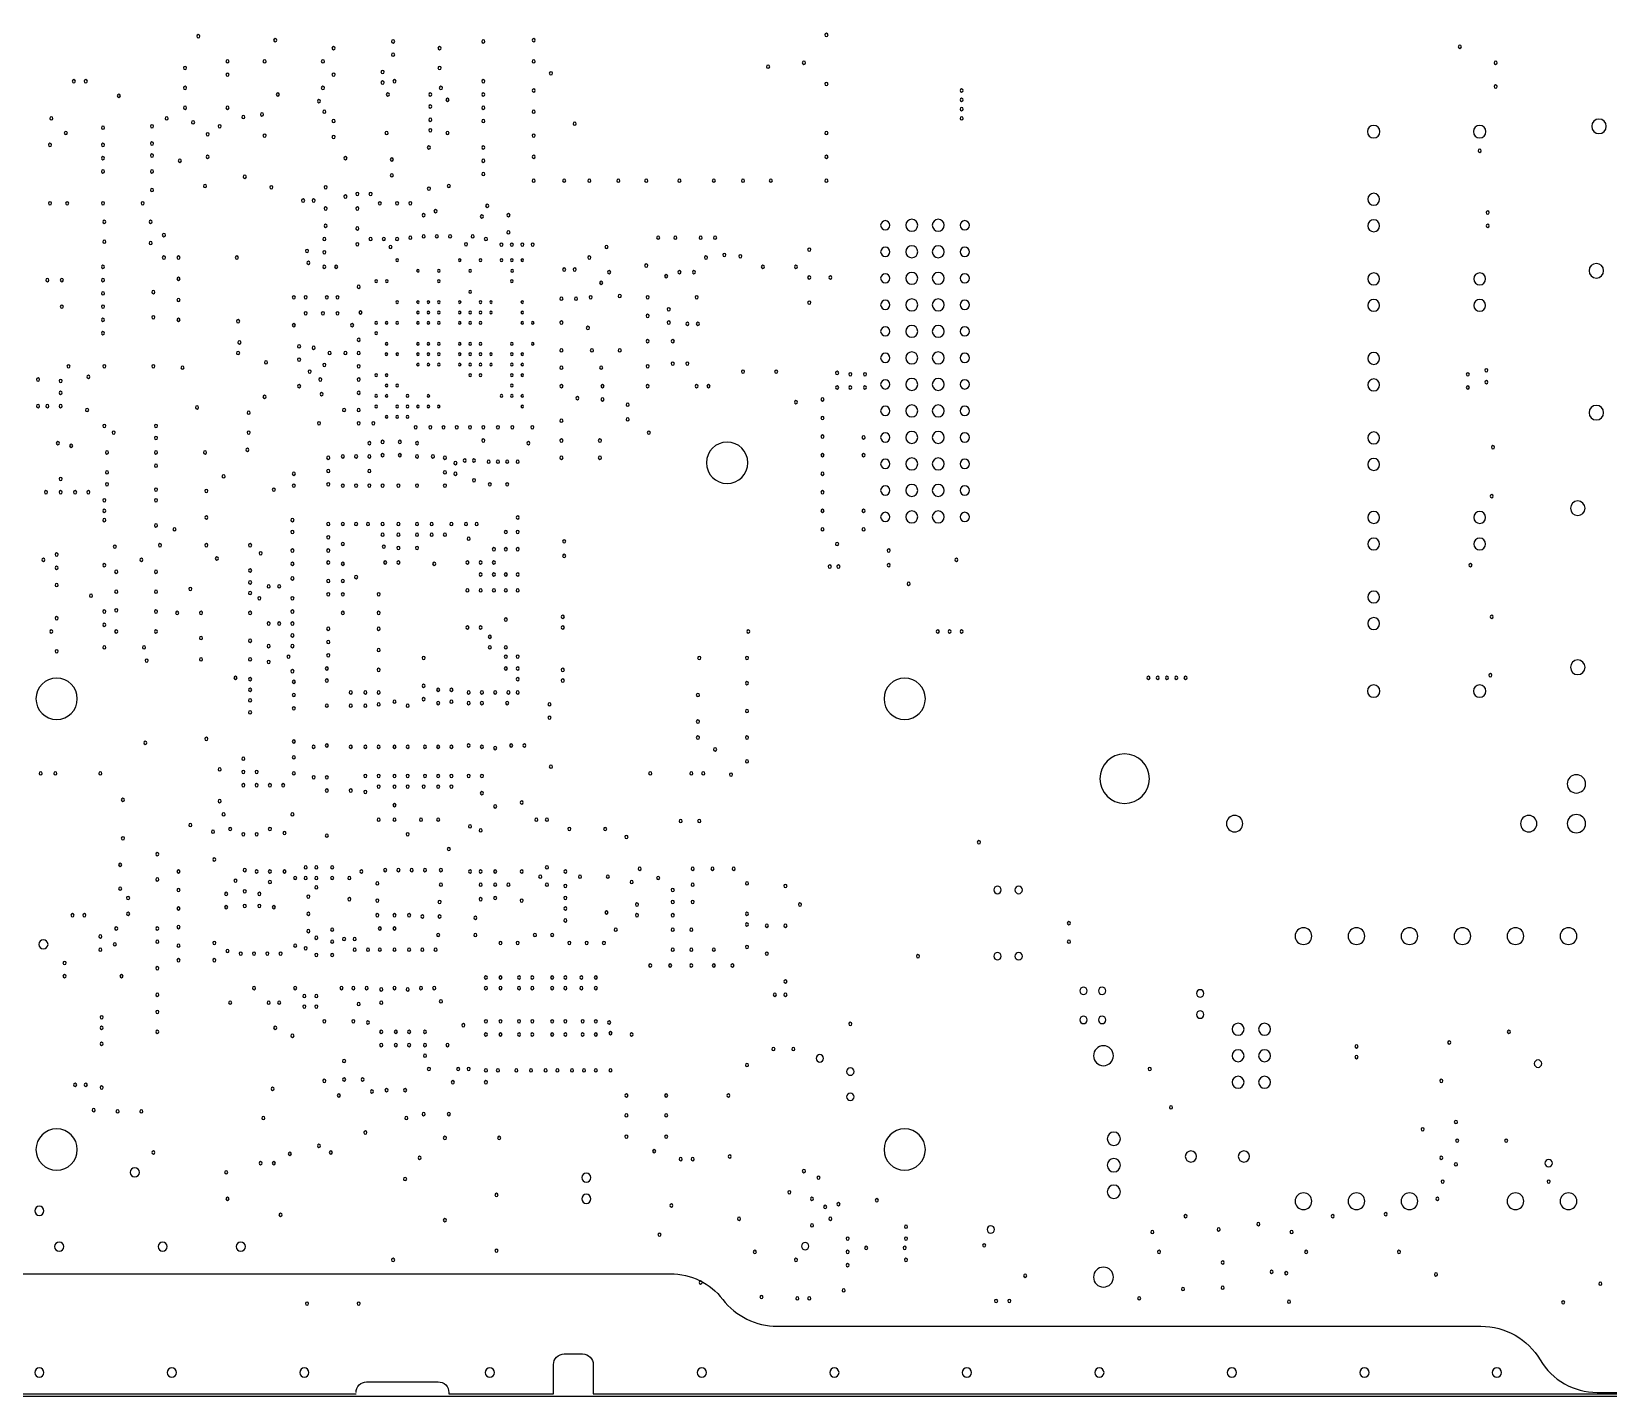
# Model space of a CAD drawing. Extents: x -216 to 339, y -350 to 279.
# Drawn here: x -79.2 to 71.9, y 4.6 to 135.3 of the extents above; entities that cross this region are included whole.
import ezdxf

# ---------------------------------------------------------------- set-up
doc = ezdxf.new("R2010")
doc.units = 0
doc.layers.get('0').update_dxf_attribs({"linetype": 'CONTINUOUS'})
for name, color, linetype in [('1_0_PALLET', 53, 'CONTINUOUS'), ('_G01-IND-3GEN_DRILLS', 40, 'CONTINUOUS'), ('_G01-IND-3GEN_OUTLINE', 4, 'CONTINUOUS')]:
    doc.layers.add(name, color=color, linetype=linetype)

# ---------------------------------------------------------------- blocks, each defined once
blk = doc.blocks.new('ROUND_6')
blk.add_circle((0, 0), 0.005)
blk = doc.blocks.new('ROUND_99')
blk.add_circle((0, 0), 0.006)
blk = doc.blocks.new('ROUND_237')
blk.add_circle((0, 0), 0.014)
blk = doc.blocks.new('ROUND_148')
blk.add_circle((0, 0), 0.0175)
blk = doc.blocks.new('ROUND_241')
blk.add_circle((0, 0), 0.021)
blk = doc.blocks.new('ROUND_139')
blk.add_circle((0, 0), 0.0225)
blk = doc.blocks.new('ROUND_245')
blk.add_circle((0, 0), 0.0235)
blk = doc.blocks.new('ROUND_8')
blk.add_circle((0, 0), 0.025)
blk = doc.blocks.new('ROUND_118')
blk.add_circle((0, 0), 0.0275)
blk = doc.blocks.new('ROUND_147')
blk.add_circle((0, 0), 0.031)
blk = doc.blocks.new('ROUND_244')
blk.add_circle((0, 0), 0.0315)
blk = doc.blocks.new('ROUND_243')
blk.add_circle((0, 0), 0.0345)
blk = doc.blocks.new('ROUND_122')
blk.add_circle((0, 0), 0.0375)
blk = doc.blocks.new('ROUND_238')
blk.add_circle((0, 0), 0.078)
blk = doc.blocks.new('ROUND_240')
blk.add_circle((0, 0), 0.0935)

msp = doc.modelspace()

# ---------------------------------------------------------------- linework, layer by layer
at = {"layer": '1_0_PALLET', "color": 1, "linetype": 'CONTINUOUS'}
msp.add_lwpolyline([(-88.22, 16.33), (-18.01, 16.33, -0.232097), (-12.99, 13.87, 0.232097), (-7.76, 11.3), (59.68, 11.3, -0.264801), (65.36, 8.07, 0.264801), (70.82, 4.96), (111.61, 4.96, 0.414214)], format="xyb", dxfattribs=at)
at = {"layer": '1_0_PALLET', "color": 150, "linetype": 'CONTINUOUS'}
msp.add_lwpolyline([(96.14, 4.57), (-115.47, 4.57, 0.182676)], format="xyb", dxfattribs=at)
at = {"layer": '_G01-IND-3GEN_OUTLINE', "linetype": 'CONTINUOUS'}
for points in [[(24.78, 202.75), (24.77, 215.14), (5.08, 216.28), (-17.22, 216.28), (-36.19, 215.14), (-36.19, 202.95, -0.414214), (-37.46, 201.68), (-39.24, 201.68), (-39.24, 201.55, -0.414214), (-40.26, 200.53), (-47.12, 200.53, -0.414214), (-48.13, 201.55), (-48.13, 201.68), (-120.01, 201.68, 0.414214), (-121.28, 200.41), (-121.28, 163.58), (-95.88, 163.58, -0.414214), (-94.61, 162.31), (-94.61, 44.2, -0.414214), (-95.88, 42.93), (-121.28, 42.93), (-121.28, 6.1, 0.414214), (-120.01, 4.83), (-48.13, 4.83)], [(-48.13, 4.95, -0.414214), (-47.12, 5.97), (-40.26, 5.97, -0.414214), (-39.24, 4.95), (-39.24, 4.83), (-29.21, 4.83), (-29.21, 7.62, -0.414214), (-28.19, 8.64), (-26.42, 8.64, -0.414214), (-25.4, 7.62), (-25.4, 4.83), (90.81, 4.83, 0.414214), (121.29, 35.31), (121.29, 171.2, 0.414214), (90.81, 201.68), (26.04, 201.68, -0.414214), (24.77, 202.95)]]:
    msp.add_lwpolyline(points, format="xyb", dxfattribs=at)

# ---------------------------------------------------------------- block references
at = {"layer": '_G01-IND-3GEN_DRILLS', "linetype": 'CONTINUOUS', "xscale": -25.4, "yscale": 25.4, "zscale": 25.4, "rotation": 270}
for name, p in [('ROUND_99', (-63.25, 134.87)), ('ROUND_99', (-55.88, 134.49)), ('ROUND_99', (-44.58, 134.37)), ('ROUND_99', (-35.94, 134.37)), ('ROUND_99', (-31.11, 134.49)), ('ROUND_99', (-3.05, 135)), ('ROUND_99', (-50.29, 133.73)), ('ROUND_99', (-44.58, 133.1)), ('ROUND_99', (-40.13, 133.73)), ('ROUND_99', (57.66, 133.86)), ('ROUND_99', (-64.52, 131.83)), ('ROUND_99', (-60.45, 132.46)), ('ROUND_99', (-56.9, 132.46)), ('ROUND_99', (-51.31, 132.46)), ('ROUND_99', (-45.59, 131.45)), ('ROUND_99', (-40.13, 131.83)), ('ROUND_99', (-31.11, 132.46)), ('ROUND_99', (-8.64, 131.95)), ('ROUND_99', (-5.21, 132.33)), ('ROUND_99', (61.09, 132.33)), ('ROUND_99', (-75.18, 130.56)), ('ROUND_99', (-74.04, 130.56)), ('ROUND_99', (-64.52, 129.92)), ('ROUND_99', (-60.45, 131.19)), ('ROUND_99', (-51.31, 129.92)), ('ROUND_99', (-50.29, 131.19)), ('ROUND_99', (-45.59, 130.43)), ('ROUND_99', (-44.45, 130.56)), ('ROUND_99', (-40, 129.92)), ('ROUND_99', (-35.94, 130.56)), ('ROUND_99', (-29.46, 131.32)), ('ROUND_99', (-3.05, 130.3)), ('ROUND_99', (61.09, 130.05)), ('ROUND_99', (-70.87, 129.16)), ('ROUND_99', (-55.63, 129.29)), ('ROUND_99', (-51.69, 128.65)), ('ROUND_99', (-45.08, 129.29)), ('ROUND_99', (-41.02, 129.29)), ('ROUND_99', (-39.37, 128.78)), ('ROUND_99', (-35.94, 129.29)), ('ROUND_99', (-31.11, 129.67)), ('ROUND_99', (9.91, 129.67)), ('ROUND_99', (9.91, 128.78)), ('ROUND_99', (-77.34, 127)), ('ROUND_99', (-66.29, 127)), ('ROUND_99', (-64.52, 128.02)), ('ROUND_99', (-60.45, 128.02)), ('ROUND_99', (-58.93, 127.13)), ('ROUND_99', (-57.15, 127.38)), ('ROUND_99', (-51.18, 127.64)), ('ROUND_99', (-41.02, 128.14)), ('ROUND_99', (-41.02, 126.87)), ('ROUND_99', (-35.94, 128.02)), ('ROUND_99', (-31.11, 127.64)), ('ROUND_99', (9.91, 127.89)), ('ROUND_99', (9.91, 127)), ('ROUND_99', (-75.95, 125.6)), ('ROUND_99', (-72.39, 126.11)), ('ROUND_99', (-67.69, 126.24)), ('ROUND_99', (-63.75, 126.62)), ('ROUND_99', (-62.36, 125.48)), ('ROUND_99', (-61.21, 126.24)), ('ROUND_99', (-56.9, 125.35)), ('ROUND_99', (-50.29, 126.75)), ('ROUND_99', (-45.21, 125.6)), ('ROUND_99', (-41.02, 125.86)), ('ROUND_99', (-39.37, 125.6)), ('ROUND_99', (-35.94, 126.75)), ('ROUND_99', (-31.11, 125.35)), ('ROUND_99', (-27.18, 126.49)), ('ROUND_99', (-3.05, 125.6)), ('ROUND_245', (49.4, 125.73)), ('ROUND_245', (59.56, 125.73)), ('ROUND_118', (70.99, 126.24)), ('ROUND_99', (-77.47, 124.46)), ('ROUND_99', (-72.39, 124.46)), ('ROUND_99', (-67.69, 124.59)), ('ROUND_99', (-50.29, 125.22)), ('ROUND_99', (-41.15, 124.21)), ('ROUND_99', (-35.94, 124.21)), ('ROUND_99', (59.56, 123.9)), ('ROUND_99', (-72.39, 123.19)), ('ROUND_99', (-67.69, 123.44)), ('ROUND_99', (-65.02, 122.94)), ('ROUND_99', (-62.36, 123.32)), ('ROUND_99', (-49.15, 123.19)), ('ROUND_99', (-44.7, 123.06)), ('ROUND_99', (-35.94, 122.94)), ('ROUND_99', (-31.11, 123.32)), ('ROUND_99', (-3.05, 123.32)), ('ROUND_99', (-72.39, 121.92)), ('ROUND_99', (-67.69, 121.92)), ('ROUND_99', (-58.8, 121.41)), ('ROUND_99', (-44.7, 121.54)), ('ROUND_99', (-35.94, 121.67)), ('ROUND_99', (-31.11, 121.03)), ('ROUND_99', (-28.19, 121.03)), ('ROUND_99', (-25.78, 121.03)), ('ROUND_99', (-22.99, 121.03)), ('ROUND_99', (-20.32, 121.03)), ('ROUND_99', (-17.14, 121.03)), ('ROUND_99', (-13.84, 121.03)), ('ROUND_99', (-11.05, 121.03)), ('ROUND_99', (-8.38, 121.03)), ('ROUND_99', (-3.05, 121.03)), ('ROUND_99', (-67.69, 120.14)), ('ROUND_99', (-62.61, 120.52)), ('ROUND_99', (-56.26, 120.4)), ('ROUND_99', (-51.05, 120.4)), ('ROUND_99', (-49.15, 119.51)), ('ROUND_99', (-48.01, 119.76)), ('ROUND_99', (-46.74, 119.76)), ('ROUND_99', (-41.15, 120.27)), ('ROUND_99', (-39.24, 120.52)), ('ROUND_139', (49.4, 119.25)), ('ROUND_99', (-77.47, 118.87)), ('ROUND_99', (-75.82, 118.87)), ('ROUND_99', (-72.39, 118.87)), ('ROUND_99', (-68.58, 118.87)), ('ROUND_99', (-53.21, 119.13)), ('ROUND_99', (-52.2, 119.13)), ('ROUND_99', (-51.05, 118.36)), ('ROUND_99', (-48.01, 118.36)), ('ROUND_99', (-45.85, 118.87)), ('ROUND_99', (-44.2, 118.87)), ('ROUND_99', (-42.93, 118.87)), ('ROUND_99', (-40.51, 118.11)), ('ROUND_99', (-35.56, 118.62)), ('ROUND_99', (60.33, 117.98)), ('ROUND_99', (-72.26, 117.09)), ('ROUND_99', (-67.82, 117.09)), ('ROUND_99', (-51.05, 116.71)), ('ROUND_99', (-48.01, 116.46)), ('ROUND_99', (-41.66, 117.73)), ('ROUND_99', (-36.07, 117.6)), ('ROUND_99', (-33.53, 117.73)), ('ROUND_148', (2.59, 116.76)), ('ROUND_139', (5.13, 116.76)), ('ROUND_139', (7.67, 116.76)), ('ROUND_148', (10.21, 116.76)), ('ROUND_139', (49.4, 116.71)), ('ROUND_99', (60.33, 116.71)), ('ROUND_99', (-72.26, 115.19)), ('ROUND_99', (-67.82, 115.06)), ('ROUND_99', (-66.55, 115.82)), ('ROUND_99', (-51.18, 115.44)), ('ROUND_99', (-48.01, 114.94)), ('ROUND_99', (-46.74, 115.44)), ('ROUND_99', (-45.47, 115.44)), ('ROUND_99', (-44.2, 115.44)), ('ROUND_99', (-42.93, 115.57)), ('ROUND_99', (-41.66, 115.7)), ('ROUND_99', (-40.39, 115.7)), ('ROUND_99', (-39.12, 115.7)), ('ROUND_99', (-37.59, 114.94)), ('ROUND_99', (-36.96, 115.7)), ('ROUND_99', (-35.69, 115.44)), ('ROUND_99', (-34.2, 114.91)), ('ROUND_99', (-33.53, 116.08)), ('ROUND_99', (-33.2, 114.91)), ('ROUND_99', (-32.2, 114.91)), ('ROUND_99', (-31.2, 114.91)), ('ROUND_99', (-19.18, 115.57)), ('ROUND_99', (-17.53, 115.57)), ('ROUND_99', (-15.11, 115.57)), ('ROUND_99', (-13.72, 115.57)), ('ROUND_99', (-66.55, 113.67)), ('ROUND_99', (-65.15, 113.67)), ('ROUND_99', (-59.56, 113.67)), ('ROUND_99', (-52.83, 114.3)), ('ROUND_99', (-51.18, 114.17)), ('ROUND_99', (-44.83, 114.68)), ('ROUND_6', (-44.2, 113.41)), ('ROUND_6', (-38.2, 113.41)), ('ROUND_6', (-36.2, 113.41)), ('ROUND_6', (-34.19, 113.41)), ('ROUND_6', (-33.2, 113.41)), ('ROUND_6', (-32.2, 113.41)), ('ROUND_99', (-25.78, 113.67)), ('ROUND_99', (-24.13, 114.68)), ('ROUND_99', (-14.6, 113.67)), ('ROUND_99', (-12.83, 113.92)), ('ROUND_99', (-11.3, 113.79)), ('ROUND_99', (-4.7, 114.43)), ('ROUND_148', (2.59, 114.22)), ('ROUND_139', (5.13, 114.22)), ('ROUND_139', (7.67, 114.22)), ('ROUND_148', (10.21, 114.22)), ('ROUND_99', (-72.39, 112.78)), ('ROUND_99', (-52.7, 113.16)), ('ROUND_99', (-51.18, 112.78)), ('ROUND_99', (-50.04, 112.78)), ('ROUND_6', (-42.2, 112.41)), ('ROUND_6', (-40.2, 112.41)), ('ROUND_6', (-37.2, 112.41)), ('ROUND_6', (-33.18, 112.4)), ('ROUND_99', (-28.19, 112.52)), ('ROUND_99', (-27.18, 112.52)), ('ROUND_99', (-23.88, 112.27)), ('ROUND_99', (-20.32, 112.9)), ('ROUND_99', (-18.41, 111.89)), ('ROUND_99', (-17.14, 112.27)), ('ROUND_99', (-15.75, 112.27)), ('ROUND_99', (-9.14, 112.78)), ('ROUND_99', (-5.97, 112.78)), ('ROUND_99', (-4.7, 111.76)), ('ROUND_99', (-2.67, 111.76)), ('ROUND_148', (2.59, 111.68)), ('ROUND_139', (5.13, 111.68)), ('ROUND_139', (7.67, 111.68)), ('ROUND_148', (10.21, 111.68)), ('ROUND_139', (49.4, 111.63)), ('ROUND_139', (59.56, 111.63)), ('ROUND_118', (70.74, 112.4)), ('ROUND_99', (-77.72, 111.51)), ('ROUND_99', (-76.33, 111.51)), ('ROUND_99', (-72.39, 111.51)), ('ROUND_99', (-72.39, 110.24)), ('ROUND_99', (-67.56, 110.36)), ('ROUND_99', (-65.15, 111.63)), ('ROUND_99', (-47.88, 110.87)), ('ROUND_6', (-46.2, 111.41)), ('ROUND_6', (-45.19, 111.41)), ('ROUND_6', (-40.2, 111.41)), ('ROUND_6', (-37.2, 110.38)), ('ROUND_6', (-33.2, 111.41)), ('ROUND_99', (-24.64, 111.25)), ('ROUND_99', (-76.33, 108.97)), ('ROUND_99', (-72.39, 108.97)), ('ROUND_99', (-65.15, 109.6)), ('ROUND_99', (-54.1, 109.86)), ('ROUND_99', (-52.96, 109.86)), ('ROUND_99', (-50.93, 109.86)), ('ROUND_99', (-49.91, 109.86)), ('ROUND_6', (-44.2, 109.41)), ('ROUND_6', (-42.2, 109.41)), ('ROUND_6', (-41.2, 109.41)), ('ROUND_6', (-40.2, 109.41)), ('ROUND_6', (-38.2, 109.41)), ('ROUND_6', (-36.2, 109.41)), ('ROUND_6', (-35.2, 109.41)), ('ROUND_6', (-32.2, 109.41)), ('ROUND_99', (-28.45, 109.73)), ('ROUND_99', (-27.05, 109.73)), ('ROUND_99', (-25.65, 109.86)), ('ROUND_99', (-22.86, 109.98)), ('ROUND_99', (-20.19, 109.86)), ('ROUND_99', (-18.16, 108.71)), ('ROUND_99', (-15.49, 109.86)), ('ROUND_99', (-4.7, 109.35)), ('ROUND_148', (2.59, 109.14)), ('ROUND_139', (5.13, 109.14)), ('ROUND_139', (7.67, 109.14)), ('ROUND_148', (10.21, 109.14)), ('ROUND_139', (49.4, 109.09)), ('ROUND_139', (59.56, 109.09)), ('ROUND_99', (-72.39, 107.7)), ('ROUND_99', (-67.56, 107.95)), ('ROUND_99', (-65.15, 107.7)), ('ROUND_99', (-59.44, 107.57)), ('ROUND_99', (-54.1, 107.19)), ('ROUND_99', (-52.96, 108.33)), ('ROUND_99', (-51.31, 108.33)), ('ROUND_99', (-49.91, 108.33)), ('ROUND_99', (-48.51, 107.19)), ('ROUND_99', (-47.71, 108.41)), ('ROUND_6', (-46.2, 107.41)), ('ROUND_6', (-45.2, 107.41)), ('ROUND_6', (-44.2, 107.41)), ('ROUND_6', (-42.2, 108.41)), ('ROUND_6', (-42.2, 107.41)), ('ROUND_6', (-41.2, 108.41)), ('ROUND_6', (-41.2, 107.41)), ('ROUND_6', (-40.2, 108.41)), ('ROUND_6', (-40.2, 107.41)), ('ROUND_6', (-38.2, 108.41)), ('ROUND_6', (-38.2, 107.41)), ('ROUND_6', (-37.2, 108.41)), ('ROUND_6', (-37.2, 107.41)), ('ROUND_6', (-36.2, 108.41)), ('ROUND_6', (-36.2, 107.41)), ('ROUND_6', (-35.2, 108.41)), ('ROUND_6', (-32.2, 108.41)), ('ROUND_6', (-32.2, 107.41)), ('ROUND_6', (-31.2, 107.41)), ('ROUND_99', (-28.45, 107.44)), ('ROUND_99', (-20.19, 108.08)), ('ROUND_99', (-18.16, 107.44)), ('ROUND_99', (-16.38, 107.32)), ('ROUND_99', (-15.37, 107.32)), ('ROUND_99', (-72.39, 106.43)), ('ROUND_99', (-47.88, 105.79)), ('ROUND_6', (-46.2, 106.43)), ('ROUND_99', (-25.91, 106.93)), ('ROUND_99', (-20.19, 105.66)), ('ROUND_99', (-17.78, 105.66)), ('ROUND_148', (2.59, 106.6)), ('ROUND_139', (5.13, 106.6)), ('ROUND_139', (7.67, 106.6)), ('ROUND_148', (10.21, 106.6)), ('ROUND_99', (-59.44, 104.52)), ('ROUND_99', (-59.31, 105.54)), ('ROUND_99', (-53.59, 105.16)), ('ROUND_99', (-52.2, 105.03)), ('ROUND_99', (-50.67, 104.52)), ('ROUND_99', (-49.15, 104.52)), ('ROUND_99', (-47.88, 104.52)), ('ROUND_6', (-45.23, 104.41)), ('ROUND_6', (-45.2, 105.41)), ('ROUND_6', (-44.18, 104.41)), ('ROUND_6', (-42.2, 105.41)), ('ROUND_6', (-42.2, 104.41)), ('ROUND_6', (-41.2, 105.41)), ('ROUND_6', (-41.2, 104.41)), ('ROUND_6', (-40.2, 105.41)), ('ROUND_6', (-40.2, 104.41)), ('ROUND_6', (-38.2, 105.41)), ('ROUND_6', (-38.2, 104.41)), ('ROUND_6', (-37.2, 105.41)), ('ROUND_6', (-37.2, 104.41)), ('ROUND_6', (-36.2, 105.41)), ('ROUND_6', (-36.2, 104.41)), ('ROUND_6', (-35.2, 104.41)), ('ROUND_6', (-33.2, 105.41)), ('ROUND_6', (-33.2, 104.41)), ('ROUND_6', (-32.2, 104.41)), ('ROUND_6', (-31.2, 105.41)), ('ROUND_99', (-28.45, 104.78)), ('ROUND_99', (-25.53, 104.78)), ('ROUND_99', (-22.86, 104.78)), ('ROUND_148', (2.59, 104.06)), ('ROUND_139', (5.13, 104.06)), ('ROUND_139', (7.67, 104.06)), ('ROUND_148', (10.21, 104.06)), ('ROUND_139', (49.4, 104.01)), ('ROUND_99', (-75.69, 103.25)), ('ROUND_99', (-72.26, 103.25)), ('ROUND_99', (-67.56, 103.25)), ('ROUND_99', (-64.77, 103.12)), ('ROUND_99', (-56.77, 103.63)), ('ROUND_99', (-53.59, 103.89)), ('ROUND_99', (-52.58, 102.74)), ('ROUND_99', (-51.18, 103.38)), ('ROUND_99', (-47.88, 103.25)), ('ROUND_6', (-42.2, 103.41)), ('ROUND_6', (-41.2, 103.41)), ('ROUND_6', (-40.2, 103.41)), ('ROUND_6', (-38.2, 103.41)), ('ROUND_6', (-37.2, 103.41)), ('ROUND_6', (-36.2, 103.41)), ('ROUND_6', (-35.2, 103.41)), ('ROUND_6', (-33.2, 103.41)), ('ROUND_6', (-32.2, 103.41)), ('ROUND_99', (-28.45, 103.12)), ('ROUND_99', (-24.64, 103.12)), ('ROUND_99', (-20.19, 103.25)), ('ROUND_99', (-17.78, 103.51)), ('ROUND_99', (-16.38, 103.51)), ('ROUND_99', (-11.05, 102.74)), ('ROUND_99', (-7.87, 102.74)), ('ROUND_99', (60.2, 102.87)), ('ROUND_99', (-78.61, 101.98)), ('ROUND_99', (-76.45, 101.85)), ('ROUND_99', (-73.79, 102.24)), ('ROUND_99', (-53.59, 101.35)), ('ROUND_99', (-51.56, 101.98)), ('ROUND_99', (-47.88, 101.98)), ('ROUND_6', (-46.2, 102.41)), ('ROUND_6', (-45.2, 102.41)), ('ROUND_6', (-45.2, 101.41)), ('ROUND_6', (-44.2, 101.41)), ('ROUND_6', (-37.2, 102.41)), ('ROUND_6', (-36.2, 102.41)), ('ROUND_6', (-33.2, 102.41)), ('ROUND_6', (-33.2, 101.41)), ('ROUND_6', (-32.2, 102.41)), ('ROUND_99', (-28.45, 101.35)), ('ROUND_99', (-24.51, 101.35)), ('ROUND_99', (-20.19, 101.35)), ('ROUND_99', (-15.49, 101.35)), ('ROUND_99', (-14.35, 101.35)), ('ROUND_99', (-2.03, 102.62)), ('ROUND_99', (-2.03, 101.22)), ('ROUND_99', (-0.76, 102.49)), ('ROUND_99', (-0.76, 101.22)), ('ROUND_99', (0.64, 102.49)), ('ROUND_99', (0.64, 101.22)), ('ROUND_148', (2.59, 101.52)), ('ROUND_139', (5.13, 101.52)), ('ROUND_139', (7.67, 101.52)), ('ROUND_148', (10.21, 101.52)), ('ROUND_139', (49.4, 101.47)), ('ROUND_99', (58.42, 102.49)), ('ROUND_99', (58.42, 101.22)), ('ROUND_99', (60.2, 101.73)), ('ROUND_99', (-76.45, 100.71)), ('ROUND_99', (-56.9, 100.33)), ('ROUND_99', (-51.43, 100.58)), ('ROUND_99', (-47.88, 100.71)), ('ROUND_6', (-46.2, 100.41)), ('ROUND_6', (-45.2, 100.41)), ('ROUND_6', (-43.2, 100.43)), ('ROUND_6', (-41.2, 100.41)), ('ROUND_6', (-34.2, 100.41)), ('ROUND_6', (-33.2, 100.41)), ('ROUND_6', (-32.2, 100.41)), ('ROUND_99', (-26.92, 100.2)), ('ROUND_99', (-24.51, 100.08)), ('ROUND_99', (-5.97, 99.82)), ('ROUND_99', (-3.43, 100.08)), ('ROUND_99', (-78.61, 99.44)), ('ROUND_99', (-77.72, 99.44)), ('ROUND_99', (-76.45, 99.44)), ('ROUND_99', (-73.91, 99.06)), ('ROUND_99', (-63.37, 99.31)), ('ROUND_99', (-58.42, 98.81)), ('ROUND_99', (-49.28, 99.06)), ('ROUND_99', (-47.88, 99.06)), ('ROUND_6', (-46.2, 99.41)), ('ROUND_6', (-45.2, 98.41)), ('ROUND_6', (-44.2, 99.41)), ('ROUND_6', (-44.2, 98.41)), ('ROUND_6', (-43.2, 99.41)), ('ROUND_6', (-43.2, 98.41)), ('ROUND_6', (-42.2, 99.41)), ('ROUND_6', (-41.2, 99.41)), ('ROUND_6', (-40.21, 99.41)), ('ROUND_6', (-32.2, 99.41)), ('ROUND_99', (-22.1, 99.57)), ('ROUND_99', (-22.1, 98.17)), ('ROUND_99', (-3.43, 98.3)), ('ROUND_148', (2.59, 98.98)), ('ROUND_139', (5.13, 98.98)), ('ROUND_139', (7.67, 98.98)), ('ROUND_148', (10.21, 98.98)), ('ROUND_118', (70.74, 98.81)), ('ROUND_99', (-72.26, 97.54)), ('ROUND_99', (-71.37, 96.9)), ('ROUND_99', (-67.31, 97.54)), ('ROUND_99', (-58.42, 96.9)), ('ROUND_99', (-51.69, 97.79)), ('ROUND_99', (-47.88, 97.79)), ('ROUND_99', (-46.48, 97.79)), ('ROUND_99', (-42.42, 97.41)), ('ROUND_99', (-41.02, 97.41)), ('ROUND_99', (-39.75, 97.41)), ('ROUND_99', (-38.48, 97.41)), ('ROUND_99', (-37.21, 97.41)), ('ROUND_99', (-35.94, 97.41)), ('ROUND_99', (-34.54, 97.41)), ('ROUND_99', (-33.15, 97.41)), ('ROUND_99', (-31.24, 97.41)), ('ROUND_99', (-28.45, 98.04)), ('ROUND_99', (-20.07, 96.9)), ('ROUND_148', (2.59, 96.44)), ('ROUND_139', (5.13, 96.44)), ('ROUND_139', (7.67, 96.44)), ('ROUND_148', (10.21, 96.44)), ('ROUND_139', (49.4, 96.39)), ('ROUND_99', (-76.71, 95.89)), ('ROUND_99', (-75.44, 95.63)), ('ROUND_99', (-67.31, 96.39)), ('ROUND_99', (-58.55, 95.25)), ('ROUND_99', (-46.86, 95.89)), ('ROUND_99', (-45.59, 96.01)), ('ROUND_99', (-43.94, 96.01)), ('ROUND_99', (-42.29, 95.89)), ('ROUND_99', (-35.94, 96.14)), ('ROUND_99', (-31.62, 95.89)), ('ROUND_99', (-28.45, 96.14)), ('ROUND_99', (-24.76, 96.14)), ('ROUND_238', (-12.57, 94.01)), ('ROUND_99', (-3.43, 96.52)), ('ROUND_99', (0.51, 96.44)), ('ROUND_99', (60.83, 95.5)), ('ROUND_99', (-72.01, 95)), ('ROUND_99', (-67.31, 95)), ('ROUND_99', (-67.31, 93.73)), ('ROUND_99', (-62.61, 95)), ('ROUND_99', (-50.8, 94.49)), ('ROUND_99', (-49.4, 94.62)), ('ROUND_99', (-48.13, 94.62)), ('ROUND_99', (-46.86, 94.62)), ('ROUND_99', (-45.59, 94.74)), ('ROUND_99', (-43.94, 94.74)), ('ROUND_99', (-42.29, 94.62)), ('ROUND_99', (-40.77, 94.62)), ('ROUND_99', (-39.62, 94.49)), ('ROUND_99', (-38.61, 93.98)), ('ROUND_99', (-37.72, 94.23)), ('ROUND_99', (-36.83, 94.23)), ('ROUND_99', (-35.43, 94.11)), ('ROUND_99', (-34.54, 94.11)), ('ROUND_99', (-33.65, 94.11)), ('ROUND_99', (-32.64, 94.11)), ('ROUND_99', (-28.45, 94.49)), ('ROUND_99', (-24.76, 94.49)), ('ROUND_99', (-3.43, 94.74)), ('ROUND_99', (0.51, 94.74)), ('ROUND_148', (2.59, 93.9)), ('ROUND_139', (5.13, 93.9)), ('ROUND_139', (7.67, 93.9)), ('ROUND_148', (10.21, 93.9)), ('ROUND_139', (49.4, 93.85)), ('ROUND_99', (-76.45, 92.46)), ('ROUND_99', (-72.01, 93.09)), ('ROUND_99', (-60.83, 92.71)), ('ROUND_99', (-54.1, 92.96)), ('ROUND_99', (-50.8, 93.22)), ('ROUND_99', (-46.86, 93.22)), ('ROUND_99', (-39.62, 93.09)), ('ROUND_99', (-38.61, 92.96)), ('ROUND_99', (-36.83, 92.33)), ('ROUND_99', (-3.43, 92.96)), ('ROUND_99', (-77.85, 91.19)), ('ROUND_99', (-76.45, 91.19)), ('ROUND_99', (-75.06, 91.19)), ('ROUND_99', (-73.79, 91.19)), ('ROUND_99', (-72.01, 91.95)), ('ROUND_99', (-67.31, 91.44)), ('ROUND_99', (-62.48, 91.31)), ('ROUND_99', (-56.01, 91.44)), ('ROUND_99', (-54.1, 91.82)), ('ROUND_99', (-50.8, 91.95)), ('ROUND_99', (-49.4, 91.82)), ('ROUND_99', (-48.13, 91.82)), ('ROUND_99', (-46.86, 91.82)), ('ROUND_99', (-45.59, 91.82)), ('ROUND_99', (-44.07, 91.82)), ('ROUND_99', (-42.29, 91.82)), ('ROUND_99', (-39.62, 91.82)), ('ROUND_99', (-35.31, 91.95)), ('ROUND_99', (-33.65, 91.95)), ('ROUND_99', (-3.43, 91.19)), ('ROUND_148', (2.59, 91.36)), ('ROUND_139', (5.13, 91.36)), ('ROUND_139', (7.67, 91.36)), ('ROUND_148', (10.21, 91.36)), ('ROUND_99', (60.71, 90.81)), ('ROUND_99', (-72.26, 90.42)), ('ROUND_99', (-72.26, 89.41)), ('ROUND_99', (-67.31, 90.42)), ('ROUND_99', (-3.43, 89.41)), ('ROUND_99', (0.51, 89.41)), ('ROUND_148', (2.59, 88.82)), ('ROUND_139', (5.13, 88.82)), ('ROUND_139', (7.67, 88.82)), ('ROUND_148', (10.21, 88.82)), ('ROUND_139', (49.4, 88.77)), ('ROUND_139', (59.56, 88.77)), ('ROUND_118', (68.96, 89.66)), ('ROUND_99', (-72.26, 88.52)), ('ROUND_99', (-67.31, 88.01)), ('ROUND_99', (-65.53, 87.63)), ('ROUND_99', (-62.48, 88.77)), ('ROUND_99', (-54.23, 88.52)), ('ROUND_99', (-50.8, 88.14)), ('ROUND_99', (-49.4, 88.14)), ('ROUND_99', (-48.13, 88.14)), ('ROUND_99', (-46.99, 88.14)), ('ROUND_99', (-45.59, 88.14)), ('ROUND_99', (-44.07, 88.14)), ('ROUND_99', (-42.29, 88.14)), ('ROUND_99', (-40.89, 88.14)), ('ROUND_99', (-38.99, 88.14)), ('ROUND_99', (-37.59, 88.14)), ('ROUND_99', (-36.58, 88.14)), ('ROUND_99', (-32.64, 88.77)), ('ROUND_99', (-3.43, 87.63)), ('ROUND_99', (0.51, 87.63)), ('ROUND_99', (-66.93, 86.11)), ('ROUND_99', (-62.48, 86.11)), ('ROUND_99', (-58.29, 86.11)), ('ROUND_99', (-54.23, 87.38)), ('ROUND_99', (-50.8, 86.87)), ('ROUND_99', (-49.4, 86.23)), ('ROUND_99', (-45.59, 87.12)), ('ROUND_99', (-44.07, 87.12)), ('ROUND_99', (-42.29, 87.12)), ('ROUND_99', (-40.89, 87.12)), ('ROUND_99', (-39.62, 87.12)), ('ROUND_99', (-37.34, 86.74)), ('ROUND_99', (-33.78, 87.38)), ('ROUND_99', (-32.64, 87.38)), ('ROUND_99', (-28.19, 86.49)), ('ROUND_99', (-2.03, 86.23)), ('ROUND_139', (49.4, 86.23)), ('ROUND_139', (59.56, 86.23)), ('ROUND_99', (-78.1, 84.71)), ('ROUND_99', (-76.83, 85.22)), ('ROUND_99', (-71.25, 85.98)), ('ROUND_99', (-68.71, 84.71)), ('ROUND_99', (-61.47, 84.84)), ('ROUND_99', (-57.28, 85.34)), ('ROUND_99', (-54.23, 85.6)), ('ROUND_99', (-50.8, 85.6)), ('ROUND_99', (-45.47, 85.98)), ('ROUND_99', (-44.07, 85.85)), ('ROUND_99', (-42.29, 85.85)), ('ROUND_99', (-34.92, 85.73)), ('ROUND_99', (-33.78, 85.73)), ('ROUND_99', (-32.64, 85.73)), ('ROUND_99', (-28.19, 85.09)), ('ROUND_99', (2.92, 85.6)), ('ROUND_99', (9.4, 84.71)), ('ROUND_99', (-76.83, 83.95)), ('ROUND_99', (-72.26, 84.2)), ('ROUND_99', (-71.12, 83.57)), ('ROUND_99', (-67.31, 83.57)), ('ROUND_99', (-58.29, 83.69)), ('ROUND_99', (-54.23, 84.33)), ('ROUND_99', (-50.8, 84.46)), ('ROUND_99', (-49.4, 84.33)), ('ROUND_99', (-48.13, 83.06)), ('ROUND_99', (-45.34, 84.46)), ('ROUND_99', (-44.07, 84.46)), ('ROUND_99', (-40.64, 84.33)), ('ROUND_99', (-37.46, 84.46)), ('ROUND_99', (-36.19, 84.46)), ('ROUND_99', (-36.19, 83.31)), ('ROUND_99', (-34.92, 84.46)), ('ROUND_99', (-34.92, 83.31)), ('ROUND_99', (-33.78, 83.31)), ('ROUND_99', (-32.64, 83.31)), ('ROUND_99', (-2.73, 84.07)), ('ROUND_99', (-1.9, 84.07)), ('ROUND_99', (2.92, 84.2)), ('ROUND_99', (58.67, 84.2)), ('ROUND_99', (-76.83, 82.3)), ('ROUND_99', (-71.12, 81.66)), ('ROUND_99', (-67.31, 81.66)), ('ROUND_99', (-64.01, 81.92)), ('ROUND_99', (-58.29, 82.55)), ('ROUND_99', (-58.29, 81.53)), ('ROUND_99', (-56.51, 82.17)), ('ROUND_99', (-55.5, 82.17)), ('ROUND_99', (-54.23, 82.93)), ('ROUND_99', (-50.8, 82.68)), ('ROUND_99', (-49.4, 82.68)), ('ROUND_99', (-37.46, 81.79)), ('ROUND_99', (-36.19, 81.79)), ('ROUND_99', (-34.92, 81.79)), ('ROUND_99', (-33.78, 81.79)), ('ROUND_99', (-32.64, 81.79)), ('ROUND_99', (4.83, 82.42)), ('ROUND_139', (49.4, 81.15)), ('ROUND_99', (-73.53, 81.28)), ('ROUND_99', (-57.4, 81.03)), ('ROUND_99', (-54.23, 81.03)), ('ROUND_99', (-50.8, 81.41)), ('ROUND_99', (-49.4, 81.41)), ('ROUND_99', (-45.97, 81.41)), ('ROUND_99', (-76.83, 79.12)), ('ROUND_99', (-72.26, 79.76)), ('ROUND_99', (-72.26, 78.49)), ('ROUND_99', (-71.12, 79.88)), ('ROUND_99', (-67.31, 79.76)), ('ROUND_99', (-65.28, 79.63)), ('ROUND_99', (-62.99, 79.63)), ('ROUND_99', (-58.29, 79.63)), ('ROUND_99', (-56.51, 78.61)), ('ROUND_99', (-55.5, 78.61)), ('ROUND_99', (-54.23, 79.76)), ('ROUND_99', (-54.23, 78.61)), ('ROUND_99', (-49.4, 79.63)), ('ROUND_99', (-45.97, 79.63)), ('ROUND_99', (-33.78, 78.99)), ('ROUND_99', (-28.32, 79.25)), ('ROUND_139', (49.4, 78.61)), ('ROUND_99', (60.71, 79.25)), ('ROUND_99', (-77.34, 77.85)), ('ROUND_99', (-71.12, 77.85)), ('ROUND_99', (-67.31, 77.85)), ('ROUND_99', (-62.99, 77.22)), ('ROUND_99', (-58.29, 76.96)), ('ROUND_99', (-54.23, 77.47)), ('ROUND_99', (-50.8, 78.11)), ('ROUND_99', (-45.97, 78.11)), ('ROUND_99', (-37.46, 78.23)), ('ROUND_99', (-36.19, 78.23)), ('ROUND_99', (-35.31, 77.34)), ('ROUND_99', (-28.32, 78.23)), ('ROUND_99', (-10.54, 77.85)), ('ROUND_99', (7.62, 77.85)), ('ROUND_99', (8.76, 77.85)), ('ROUND_99', (9.91, 77.85)), ('ROUND_99', (-76.83, 75.95)), ('ROUND_99', (-72.26, 76.33)), ('ROUND_99', (-68.45, 76.33)), ('ROUND_99', (-56.51, 76.45)), ('ROUND_99', (-54.61, 75.44)), ('ROUND_99', (-54.23, 76.45)), ('ROUND_99', (-50.8, 76.84)), ('ROUND_99', (-50.8, 75.57)), ('ROUND_99', (-45.97, 76.07)), ('ROUND_99', (-35.31, 76.33)), ('ROUND_99', (-33.78, 76.33)), ('ROUND_99', (-33.78, 75.44)), ('ROUND_99', (-32.64, 75.44)), ('ROUND_99', (-68.2, 75.06)), ('ROUND_99', (-62.99, 75.18)), ('ROUND_99', (-58.29, 75.18)), ('ROUND_99', (-56.51, 74.93)), ('ROUND_99', (-54.23, 74.04)), ('ROUND_99', (-50.93, 74.3)), ('ROUND_99', (-45.97, 74.17)), ('ROUND_99', (-41.66, 75.31)), ('ROUND_99', (-33.78, 74.3)), ('ROUND_99', (-32.64, 74.3)), ('ROUND_99', (-28.32, 74.17)), ('ROUND_99', (-15.24, 75.31)), ('ROUND_99', (-10.67, 75.31)), ('ROUND_118', (68.96, 74.42)), ('ROUND_238', (-76.83, 71.4)), ('ROUND_99', (-59.69, 73.41)), ('ROUND_99', (-58.29, 73.28)), ('ROUND_99', (-54.1, 73.03)), ('ROUND_99', (-50.93, 73.15)), ('ROUND_99', (-41.66, 72.64)), ('ROUND_99', (-32.64, 73.28)), ('ROUND_99', (-28.32, 73.15)), ('ROUND_99', (-10.67, 72.9)), ('ROUND_238', (4.45, 71.4)), ('ROUND_99', (27.81, 73.41)), ('ROUND_99', (28.7, 73.41)), ('ROUND_99', (29.59, 73.41)), ('ROUND_99', (30.48, 73.41)), ('ROUND_99', (31.37, 73.41)), ('ROUND_245', (49.4, 72.14)), ('ROUND_245', (59.56, 72.14)), ('ROUND_99', (60.58, 73.66)), ('ROUND_99', (-58.29, 72.26)), ('ROUND_99', (-58.29, 71.25)), ('ROUND_99', (-54.1, 71.76)), ('ROUND_99', (-48.64, 72.01)), ('ROUND_99', (-47.24, 72.01)), ('ROUND_99', (-45.97, 72.01)), ('ROUND_99', (-44.45, 71.12)), ('ROUND_99', (-41.66, 71.37)), ('ROUND_99', (-40.26, 72.26)), ('ROUND_99', (-40.26, 70.99)), ('ROUND_99', (-38.99, 72.26)), ('ROUND_99', (-38.99, 71.12)), ('ROUND_99', (-37.34, 72.01)), ('ROUND_99', (-37.34, 70.99)), ('ROUND_99', (-36.07, 72.01)), ('ROUND_99', (-36.07, 70.99)), ('ROUND_99', (-34.8, 72.01)), ('ROUND_99', (-33.65, 70.99)), ('ROUND_99', (-33.53, 72.01)), ('ROUND_99', (-32.64, 72.01)), ('ROUND_99', (-15.37, 71.76)), ('ROUND_99', (-58.29, 70.1)), ('ROUND_99', (-54.1, 70.49)), ('ROUND_99', (-50.93, 70.74)), ('ROUND_99', (-48.64, 70.74)), ('ROUND_99', (-47.24, 70.74)), ('ROUND_99', (-45.97, 70.87)), ('ROUND_99', (-43.18, 70.74)), ('ROUND_99', (-29.59, 70.87)), ('ROUND_99', (-29.59, 69.6)), ('ROUND_99', (-10.67, 70.23)), ('ROUND_99', (-15.37, 69.22)), ('ROUND_99', (-68.33, 67.18)), ('ROUND_99', (-62.48, 67.56)), ('ROUND_99', (-54.1, 67.31)), ('ROUND_99', (-52.2, 66.8)), ('ROUND_99', (-50.93, 66.93)), ('ROUND_99', (-48.64, 66.8)), ('ROUND_99', (-47.24, 66.8)), ('ROUND_99', (-45.97, 66.8)), ('ROUND_99', (-44.45, 66.8)), ('ROUND_99', (-43.18, 66.8)), ('ROUND_99', (-41.53, 66.8)), ('ROUND_99', (-40.26, 66.8)), ('ROUND_99', (-38.99, 66.8)), ('ROUND_99', (-37.34, 66.93)), ('ROUND_99', (-36.07, 66.8)), ('ROUND_99', (-34.8, 66.68)), ('ROUND_99', (-33.27, 66.93)), ('ROUND_99', (-32, 66.93)), ('ROUND_99', (-15.37, 67.69)), ('ROUND_99', (-13.72, 66.55)), ('ROUND_99', (-10.67, 67.69)), ('ROUND_99', (-58.93, 65.66)), ('ROUND_99', (-54.1, 65.79)), ('ROUND_99', (-29.46, 64.9)), ('ROUND_99', (-10.67, 65.41)), ('ROUND_240', (25.53, 63.75)), ('ROUND_99', (-78.36, 64.26)), ('ROUND_99', (-76.96, 64.26)), ('ROUND_99', (-72.64, 64.26)), ('ROUND_99', (-61.21, 64.64)), ('ROUND_99', (-58.93, 64.39)), ('ROUND_99', (-57.66, 64.39)), ('ROUND_99', (-54.1, 64.26)), ('ROUND_99', (-52.2, 63.88)), ('ROUND_99', (-50.93, 63.88)), ('ROUND_99', (-47.24, 64.01)), ('ROUND_99', (-45.97, 64.01)), ('ROUND_99', (-44.45, 64.01)), ('ROUND_99', (-43.18, 64.01)), ('ROUND_99', (-41.53, 64.01)), ('ROUND_99', (-40.26, 64.01)), ('ROUND_99', (-38.99, 64.01)), ('ROUND_99', (-37.34, 64.01)), ('ROUND_99', (-36.07, 64.01)), ('ROUND_99', (-19.94, 64.26)), ('ROUND_99', (-16, 64.26)), ('ROUND_99', (-14.86, 64.26)), ('ROUND_99', (-12.19, 64.14)), ('ROUND_243', (68.83, 63.25)), ('ROUND_99', (-58.93, 63.12)), ('ROUND_99', (-57.66, 63.12)), ('ROUND_99', (-56.39, 63.12)), ('ROUND_99', (-55.12, 63.12)), ('ROUND_99', (-50.93, 62.61)), ('ROUND_99', (-48.64, 62.61)), ('ROUND_99', (-47.24, 62.48)), ('ROUND_99', (-45.97, 62.99)), ('ROUND_99', (-44.45, 62.99)), ('ROUND_99', (-43.18, 62.99)), ('ROUND_99', (-41.66, 62.99)), ('ROUND_99', (-40.26, 62.99)), ('ROUND_99', (-38.99, 62.99)), ('ROUND_99', (-36.07, 62.36)), ('ROUND_99', (-70.48, 61.72)), ('ROUND_99', (-61.21, 61.6)), ('ROUND_99', (-60.83, 60.33)), ('ROUND_99', (-54.23, 60.33)), ('ROUND_99', (-44.45, 61.21)), ('ROUND_99', (-34.8, 61.09)), ('ROUND_99', (-32.26, 61.47)), ('ROUND_99', (-64.01, 59.31)), ('ROUND_99', (-60.2, 58.93)), ('ROUND_99', (-56.39, 58.93)), ('ROUND_99', (-45.97, 59.82)), ('ROUND_99', (-44.45, 59.82)), ('ROUND_99', (-41.91, 59.82)), ('ROUND_99', (-40.26, 59.82)), ('ROUND_99', (-37.21, 59.18)), ('ROUND_99', (-36.19, 58.8)), ('ROUND_99', (-30.86, 59.82)), ('ROUND_99', (-29.84, 59.82)), ('ROUND_99', (-27.69, 58.93)), ('ROUND_99', (-24.26, 58.93)), ('ROUND_99', (-17.02, 59.69)), ('ROUND_99', (-15.24, 59.69)), ('ROUND_147', (36.07, 59.44)), ('ROUND_147', (64.26, 59.44)), ('ROUND_243', (68.83, 59.44)), ('ROUND_99', (-70.48, 58.04)), ('ROUND_99', (-61.85, 58.67)), ('ROUND_99', (-58.93, 58.42)), ('ROUND_99', (-57.66, 58.42)), ('ROUND_99', (-54.99, 58.55)), ('ROUND_99', (-50.93, 58.29)), ('ROUND_99', (-43.18, 58.42)), ('ROUND_99', (-22.22, 58.17)), ('ROUND_99', (11.56, 57.66)), ('ROUND_99', (-67.18, 56.52)), ('ROUND_99', (-61.72, 56.01)), ('ROUND_99', (-39.24, 57.02)), ('ROUND_99', (-70.74, 55.5)), ('ROUND_99', (-65.15, 54.86)), ('ROUND_99', (-58.8, 54.99)), ('ROUND_99', (-57.66, 54.86)), ('ROUND_99', (-56.39, 54.86)), ('ROUND_99', (-54.99, 54.86)), ('ROUND_99', (-52.96, 55.25)), ('ROUND_99', (-51.94, 55.25)), ('ROUND_99', (-50.42, 55.25)), ('ROUND_99', (-47.62, 54.86)), ('ROUND_99', (-45.34, 54.99)), ('ROUND_99', (-44.07, 54.99)), ('ROUND_99', (-42.8, 54.99)), ('ROUND_99', (-41.53, 54.99)), ('ROUND_99', (-40, 54.99)), ('ROUND_99', (-37.21, 54.86)), ('ROUND_99', (-36.19, 54.86)), ('ROUND_99', (-34.8, 54.86)), ('ROUND_99', (-32.26, 54.86)), ('ROUND_99', (-30.48, 54.36)), ('ROUND_99', (-29.84, 55.25)), ('ROUND_99', (-28.07, 54.86)), ('ROUND_99', (-26.67, 54.36)), ('ROUND_99', (-24, 54.36)), ('ROUND_99', (-20.95, 55.12)), ('ROUND_99', (-15.87, 55.12)), ('ROUND_99', (-13.97, 55.12)), ('ROUND_99', (-11.94, 55.12)), ('ROUND_99', (-70.74, 53.21)), ('ROUND_99', (-67.18, 54.1)), ('ROUND_99', (-65.15, 53.09)), ('ROUND_99', (-59.69, 53.98)), ('ROUND_99', (-58.8, 52.96)), ('ROUND_99', (-56.39, 53.85)), ('ROUND_99', (-53.97, 54.23)), ('ROUND_99', (-52.96, 54.23)), ('ROUND_99', (-51.94, 54.23)), ('ROUND_99', (-51.94, 53.34)), ('ROUND_99', (-50.42, 54.23)), ('ROUND_99', (-48.77, 54.23)), ('ROUND_99', (-46.1, 53.72)), ('ROUND_99', (-40, 53.59)), ('ROUND_99', (-36.19, 53.59)), ('ROUND_99', (-34.8, 53.59)), ('ROUND_99', (-33.53, 53.59)), ('ROUND_99', (-29.84, 53.59)), ('ROUND_99', (-28.07, 53.47)), ('ROUND_99', (-21.72, 53.85)), ('ROUND_99', (-19.18, 54.23)), ('ROUND_99', (-17.78, 53.09)), ('ROUND_99', (-15.87, 53.59)), ('ROUND_99', (-10.67, 53.72)), ('ROUND_99', (-6.98, 53.47)), ('ROUND_237', (13.34, 53.09)), ('ROUND_237', (15.37, 53.09)), ('ROUND_99', (-69.98, 52.32)), ('ROUND_99', (-65.15, 51.31)), ('ROUND_99', (-60.58, 52.71)), ('ROUND_99', (-60.58, 51.44)), ('ROUND_99', (-58.8, 51.56)), ('ROUND_99', (-57.4, 52.71)), ('ROUND_99', (-57.4, 51.56)), ('ROUND_99', (-56.01, 51.44)), ('ROUND_99', (-52.7, 52.45)), ('ROUND_99', (-48.77, 52.2)), ('ROUND_99', (-46.1, 52.07)), ('ROUND_99', (-40.13, 51.94)), ('ROUND_99', (-36.19, 52.2)), ('ROUND_99', (-34.8, 52.32)), ('ROUND_99', (-32.26, 52.07)), ('ROUND_99', (-28.07, 52.32)), ('ROUND_99', (-28.07, 51.31)), ('ROUND_99', (-21.21, 51.69)), ('ROUND_99', (-17.78, 51.94)), ('ROUND_99', (-15.87, 51.94)), ('ROUND_99', (-5.59, 51.69)), ('ROUND_99', (-75.31, 50.67)), ('ROUND_99', (-74.17, 50.67)), ('ROUND_99', (-69.98, 50.8)), ('ROUND_99', (-52.7, 50.8)), ('ROUND_99', (-46.1, 50.67)), ('ROUND_99', (-44.45, 50.67)), ('ROUND_99', (-43.05, 50.67)), ('ROUND_99', (-41.78, 50.55)), ('ROUND_99', (-40.13, 50.55)), ('ROUND_99', (-36.7, 50.42)), ('ROUND_99', (-28.07, 50.17)), ('ROUND_99', (-24.13, 50.93)), ('ROUND_99', (-21.21, 50.67)), ('ROUND_99', (-17.78, 50.67)), ('ROUND_99', (-10.67, 50.8)), ('ROUND_99', (-10.67, 49.78)), ('ROUND_99', (20.19, 49.91)), ('ROUND_99', (-72.64, 48.64)), ('ROUND_99', (-71.12, 49.4)), ('ROUND_99', (-67.18, 49.4)), ('ROUND_99', (-65.15, 49.53)), ('ROUND_99', (-52.7, 49.15)), ('ROUND_99', (-51.94, 48.51)), ('ROUND_99', (-50.42, 49.28)), ('ROUND_99', (-49.28, 48.39)), ('ROUND_99', (-48.26, 48.39)), ('ROUND_99', (-45.85, 49.4)), ('ROUND_99', (-44.45, 49.4)), ('ROUND_99', (-40.26, 48.77)), ('ROUND_99', (-36.7, 48.77)), ('ROUND_99', (-30.99, 48.77)), ('ROUND_99', (-29.34, 48.77)), ('ROUND_99', (-23.24, 49.28)), ('ROUND_99', (-17.78, 49.28)), ('ROUND_99', (-16, 49.28)), ('ROUND_99', (-8.76, 49.66)), ('ROUND_99', (-6.98, 49.66)), ('ROUND_244', (42.67, 48.67)), ('ROUND_244', (47.75, 48.67)), ('ROUND_244', (52.83, 48.67)), ('ROUND_244', (57.91, 48.67)), ('ROUND_244', (62.99, 48.67)), ('ROUND_244', (68.07, 48.67)), ('ROUND_148', (-78.1, 47.88)), ('ROUND_99', (-72.64, 47.37)), ('ROUND_99', (-71.25, 47.88)), ('ROUND_99', (-67.18, 48.13)), ('ROUND_99', (-65.15, 47.75)), ('ROUND_99', (-61.72, 48.01)), ('ROUND_99', (-60.45, 47.24)), ('ROUND_99', (-59.18, 46.99)), ('ROUND_99', (-57.91, 46.99)), ('ROUND_99', (-56.64, 46.99)), ('ROUND_99', (-55.37, 46.99)), ('ROUND_99', (-53.97, 47.75)), ('ROUND_99', (-52.96, 47.5)), ('ROUND_99', (-51.94, 46.86)), ('ROUND_99', (-50.42, 48.13)), ('ROUND_99', (-50.42, 46.86)), ('ROUND_99', (-48.26, 47.37)), ('ROUND_99', (-46.99, 47.37)), ('ROUND_99', (-45.85, 47.37)), ('ROUND_99', (-44.45, 47.37)), ('ROUND_99', (-43.05, 47.37)), ('ROUND_99', (-41.78, 47.37)), ('ROUND_99', (-40.51, 47.37)), ('ROUND_99', (-34.29, 48.01)), ('ROUND_99', (-32.64, 48.01)), ('ROUND_99', (-27.69, 48.01)), ('ROUND_99', (-26.03, 48.01)), ('ROUND_99', (-24.38, 48.01)), ('ROUND_99', (-17.78, 47.37)), ('ROUND_99', (-16, 47.37)), ('ROUND_99', (-13.84, 47.37)), ('ROUND_99', (-10.67, 47.63)), ('ROUND_99', (-8.76, 46.99)), ('ROUND_99', (5.72, 46.74)), ('ROUND_237', (13.34, 46.74)), ('ROUND_237', (15.37, 46.74)), ('ROUND_99', (20.19, 48.13)), ('ROUND_99', (-76.07, 46.1)), ('ROUND_99', (-67.18, 45.59)), ('ROUND_99', (-65.15, 46.36)), ('ROUND_99', (-61.72, 46.36)), ('ROUND_99', (-19.94, 45.85)), ('ROUND_99', (-18.03, 45.85)), ('ROUND_99', (-16, 45.85)), ('ROUND_99', (-13.84, 45.85)), ('ROUND_99', (-12.06, 45.85)), ('ROUND_99', (-76.07, 44.83)), ('ROUND_99', (-70.61, 44.83)), ('ROUND_99', (-57.91, 43.69)), ('ROUND_99', (-53.97, 43.69)), ('ROUND_99', (-49.53, 43.69)), ('ROUND_99', (-48.39, 43.69)), ('ROUND_99', (-47.12, 43.69)), ('ROUND_99', (-44.45, 43.69)), ('ROUND_99', (-41.91, 43.69)), ('ROUND_99', (-40.64, 43.69)), ('ROUND_99', (-35.69, 44.7)), ('ROUND_99', (-35.69, 43.69)), ('ROUND_99', (-34.29, 44.7)), ('ROUND_99', (-34.29, 43.69)), ('ROUND_99', (-32.51, 44.7)), ('ROUND_99', (-32.51, 43.69)), ('ROUND_99', (-31.24, 44.7)), ('ROUND_99', (-31.24, 43.69)), ('ROUND_99', (-29.34, 44.7)), ('ROUND_99', (-29.34, 43.69)), ('ROUND_99', (-28.07, 44.7)), ('ROUND_99', (-28.07, 43.69)), ('ROUND_99', (-26.54, 44.7)), ('ROUND_99', (-26.54, 43.69)), ('ROUND_99', (-25.15, 44.7)), ('ROUND_99', (-25.15, 43.69)), ('ROUND_99', (-6.98, 44.32)), ('ROUND_99', (-67.18, 43.05)), ('ROUND_99', (-60.2, 42.29)), ('ROUND_99', (-56.51, 42.29)), ('ROUND_99', (-55.5, 42.29)), ('ROUND_99', (-53.09, 42.93)), ('ROUND_99', (-51.94, 42.93)), ('ROUND_99', (-45.72, 43.56)), ('ROUND_99', (-45.72, 42.29)), ('ROUND_99', (-43.18, 43.56)), ('ROUND_99', (-40, 42.42)), ('ROUND_99', (-8, 43.05)), ('ROUND_99', (-6.98, 43.05)), ('ROUND_237', (21.59, 43.43)), ('ROUND_237', (23.37, 43.43)), ('ROUND_237', (32.77, 43.18)), ('ROUND_99', (-72.52, 40.89)), ('ROUND_99', (-67.18, 41.4)), ('ROUND_99', (-53.09, 41.91)), ('ROUND_99', (-51.94, 41.91)), ('ROUND_99', (-47.88, 42.16)), ('ROUND_237', (21.59, 40.64)), ('ROUND_237', (23.37, 40.64)), ('ROUND_237', (32.77, 41.15)), ('ROUND_99', (-72.52, 39.88)), ('ROUND_99', (-67.18, 39.5)), ('ROUND_99', (-55.88, 39.88)), ('ROUND_99', (-51.18, 40.51)), ('ROUND_99', (-48.39, 40.51)), ('ROUND_99', (-46.99, 40.39)), ('ROUND_99', (-45.72, 39.5)), ('ROUND_99', (-44.32, 39.5)), ('ROUND_99', (-43.05, 39.5)), ('ROUND_99', (-41.53, 39.5)), ('ROUND_99', (-37.85, 40.13)), ('ROUND_99', (-35.69, 40.51)), ('ROUND_99', (-35.69, 39.24)), ('ROUND_99', (-34.29, 40.51)), ('ROUND_99', (-34.29, 39.24)), ('ROUND_99', (-32.51, 40.51)), ('ROUND_99', (-32.51, 39.24)), ('ROUND_99', (-31.24, 40.51)), ('ROUND_99', (-31.24, 39.24)), ('ROUND_99', (-29.34, 40.51)), ('ROUND_99', (-29.34, 39.24)), ('ROUND_99', (-28.07, 40.51)), ('ROUND_99', (-28.07, 39.24)), ('ROUND_99', (-26.42, 40.51)), ('ROUND_99', (-26.42, 39.24)), ('ROUND_99', (-25.15, 40.51)), ('ROUND_99', (-25.15, 39.24)), ('ROUND_99', (-23.88, 40.39)), ('ROUND_99', (-23.75, 39.37)), ('ROUND_99', (-21.72, 39.24)), ('ROUND_99', (-0.76, 40.26)), ('ROUND_139', (36.4, 39.75)), ('ROUND_139', (38.94, 39.75)), ('ROUND_99', (62.36, 39.5)), ('ROUND_99', (-72.52, 38.35)), ('ROUND_99', (-54.23, 39.12)), ('ROUND_99', (-45.72, 38.23)), ('ROUND_99', (-44.32, 38.23)), ('ROUND_99', (-43.05, 38.23)), ('ROUND_99', (-41.53, 38.23)), ('ROUND_99', (-39.37, 38.23)), ('ROUND_99', (-8.13, 37.85)), ('ROUND_99', (-6.22, 37.85)), ('ROUND_122', (23.5, 37.21)), ('ROUND_99', (47.75, 38.1)), ('ROUND_99', (56.64, 38.48)), ('ROUND_99', (-49.28, 36.7)), ('ROUND_99', (-41.53, 37.21)), ('ROUND_99', (-10.67, 36.32)), ('ROUND_237', (-3.68, 36.96)), ('ROUND_139', (36.4, 37.21)), ('ROUND_139', (38.94, 37.21)), ('ROUND_99', (47.75, 37.08)), ('ROUND_237', (65.15, 36.45)), ('ROUND_99', (-51.18, 34.8)), ('ROUND_99', (-49.28, 34.93)), ('ROUND_99', (-47.5, 34.93)), ('ROUND_99', (-41.15, 35.94)), ('ROUND_99', (-38.86, 34.67)), ('ROUND_99', (-38.35, 35.94)), ('ROUND_99', (-37.34, 35.94)), ('ROUND_99', (-35.69, 35.81)), ('ROUND_99', (-35.69, 34.67)), ('ROUND_99', (-34.54, 35.81)), ('ROUND_99', (-32.77, 35.81)), ('ROUND_99', (-31.37, 35.81)), ('ROUND_99', (-29.97, 35.81)), ('ROUND_99', (-28.83, 35.81)), ('ROUND_99', (-27.43, 35.81)), ('ROUND_99', (-26.29, 35.81)), ('ROUND_99', (-25.15, 35.81)), ('ROUND_99', (-23.75, 35.81)), ('ROUND_237', (-0.76, 35.69)), ('ROUND_99', (27.94, 35.94)), ('ROUND_139', (36.4, 34.67)), ('ROUND_139', (38.94, 34.67)), ('ROUND_99', (55.88, 34.8)), ('ROUND_99', (-75.06, 34.42)), ('ROUND_99', (-74.04, 34.42)), ('ROUND_99', (-72.52, 34.16)), ('ROUND_99', (-56.13, 34.04)), ('ROUND_99', (-49.78, 33.4)), ('ROUND_99', (-46.61, 33.78)), ('ROUND_99', (-45.21, 33.91)), ('ROUND_99', (-43.43, 33.91)), ('ROUND_99', (-22.22, 33.4)), ('ROUND_99', (-18.41, 33.4)), ('ROUND_99', (-12.45, 33.4)), ('ROUND_237', (-0.76, 33.27)), ('ROUND_99', (-73.28, 32)), ('ROUND_99', (-70.99, 31.88)), ('ROUND_99', (-68.71, 31.88)), ('ROUND_99', (-41.66, 31.62)), ('ROUND_99', (-39.24, 31.62)), ('ROUND_99', (29.97, 32.26)), ('ROUND_99', (-57.02, 31.24)), ('ROUND_99', (-43.31, 31.24)), ('ROUND_99', (-22.22, 31.5)), ('ROUND_99', (-18.41, 31.5)), ('ROUND_99', (54.1, 30.16)), ('ROUND_99', (57.28, 30.86)), ('ROUND_238', (-76.83, 28.22)), ('ROUND_99', (-51.69, 28.58)), ('ROUND_99', (-47.24, 29.85)), ('ROUND_99', (-39.62, 29.34)), ('ROUND_99', (-34.42, 29.34)), ('ROUND_99', (-22.22, 29.46)), ('ROUND_99', (-18.41, 29.46)), ('ROUND_238', (4.45, 28.22)), ('ROUND_8', (24.49, 29.26)), ('ROUND_99', (57.4, 29.08)), ('ROUND_99', (62.1, 29.08)), ('ROUND_99', (-67.56, 27.94)), ('ROUND_99', (-54.48, 27.81)), ('ROUND_99', (-50.55, 27.94)), ('ROUND_99', (-42.04, 27.43)), ('ROUND_99', (-19.56, 28.07)), ('ROUND_99', (-17.02, 27.31)), ('ROUND_99', (-15.87, 27.31)), ('ROUND_99', (-12.32, 27.56)), ('ROUND_8', (24.49, 26.72)), ('ROUND_241', (31.88, 27.56)), ('ROUND_241', (36.96, 27.56)), ('ROUND_99', (55.88, 27.43)), ('ROUND_237', (66.17, 26.92)), ('ROUND_148', (-69.34, 26.04)), ('ROUND_99', (-60.58, 26.04)), ('ROUND_99', (-57.28, 26.92)), ('ROUND_99', (-56.01, 26.92)), ('ROUND_148', (-26.06, 25.53)), ('ROUND_99', (-5.21, 26.16)), ('ROUND_99', (57.28, 26.8)), ('ROUND_99', (-43.43, 25.4)), ('ROUND_99', (-6.6, 24.13)), ('ROUND_99', (-3.81, 25.53)), ('ROUND_8', (24.49, 24.18)), ('ROUND_99', (56.01, 25.15)), ('ROUND_99', (66.17, 25.15)), ('ROUND_148', (-78.49, 22.35)), ('ROUND_99', (-60.45, 23.5)), ('ROUND_99', (-34.67, 23.88)), ('ROUND_148', (-26.06, 23.5)), ('ROUND_99', (-17.91, 22.86)), ('ROUND_99', (-4.44, 23.5)), ('ROUND_99', (-3.17, 22.73)), ('ROUND_99', (-1.9, 22.99)), ('ROUND_99', (1.78, 23.37)), ('ROUND_244', (42.67, 23.27)), ('ROUND_244', (47.75, 23.27)), ('ROUND_244', (52.83, 23.27)), ('ROUND_99', (55.5, 23.5)), ('ROUND_244', (62.99, 23.27)), ('ROUND_244', (68.07, 23.27)), ('ROUND_99', (-55.37, 21.97)), ('ROUND_99', (-39.62, 21.46)), ('ROUND_99', (-11.43, 21.59)), ('ROUND_99', (-2.67, 21.59)), ('ROUND_99', (31.37, 21.84)), ('ROUND_99', (38.35, 21.08)), ('ROUND_99', (45.47, 21.84)), ('ROUND_99', (50.55, 22.03)), ('ROUND_99', (-19.05, 20.07)), ('ROUND_99', (-4.44, 20.96)), ('ROUND_99', (-1.02, 19.69)), ('ROUND_99', (4.57, 20.83)), ('ROUND_99', (4.57, 19.69)), ('ROUND_237', (12.7, 20.57)), ('ROUND_99', (28.19, 20.32)), ('ROUND_99', (34.54, 20.57)), ('ROUND_99', (41.53, 20.32)), ('ROUND_148', (-76.58, 18.92)), ('ROUND_148', (-66.67, 18.92)), ('ROUND_148', (-59.18, 18.92)), ('ROUND_99', (-34.67, 18.54)), ('ROUND_99', (-9.91, 18.42)), ('ROUND_237', (-5.09, 18.97)), ('ROUND_99', (-1.02, 18.42)), ('ROUND_99', (0.76, 18.8)), ('ROUND_99', (4.45, 18.8)), ('ROUND_99', (12.07, 19.05)), ('ROUND_99', (28.83, 18.42)), ('ROUND_99', (42.93, 18.42)), ('ROUND_99', (51.82, 18.42)), ('ROUND_99', (-44.58, 17.65)), ('ROUND_99', (-5.97, 17.65)), ('ROUND_99', (-1.02, 17.15)), ('ROUND_99', (4.57, 17.65)), ('ROUND_122', (23.5, 16)), ('ROUND_99', (34.93, 17.4)), ('ROUND_99', (39.62, 16.51)), ('ROUND_99', (-15.11, 15.49)), ('ROUND_99', (16, 16.13)), ('ROUND_99', (34.93, 14.99)), ('ROUND_99', (41.02, 16.38)), ('ROUND_99', (55.37, 16.26)), ('ROUND_99', (71.12, 15.37)), ('ROUND_99', (-52.83, 13.46)), ('ROUND_99', (-47.88, 13.46)), ('ROUND_99', (-9.27, 14.1)), ('ROUND_99', (-5.84, 13.97)), ('ROUND_99', (-4.7, 13.97)), ('ROUND_99', (-1.4, 14.73)), ('ROUND_99', (13.21, 13.72)), ('ROUND_99', (14.48, 13.72)), ('ROUND_99', (26.92, 13.97)), ('ROUND_99', (31.12, 14.86)), ('ROUND_99', (41.28, 13.65)), ('ROUND_99', (67.56, 13.59)), ('ROUND_148', (-78.49, 6.86)), ('ROUND_148', (-65.79, 6.86)), ('ROUND_148', (-53.09, 6.86)), ('ROUND_148', (-35.31, 6.86)), ('ROUND_148', (-14.99, 6.86)), ('ROUND_148', (-2.29, 6.86)), ('ROUND_148', (10.41, 6.86)), ('ROUND_148', (23.11, 6.86)), ('ROUND_148', (35.81, 6.86)), ('ROUND_148', (48.51, 6.86)), ('ROUND_148', (61.21, 6.86))]:
    msp.add_blockref(name, p, dxfattribs=at)

doc.saveas('drawing.dxf')
